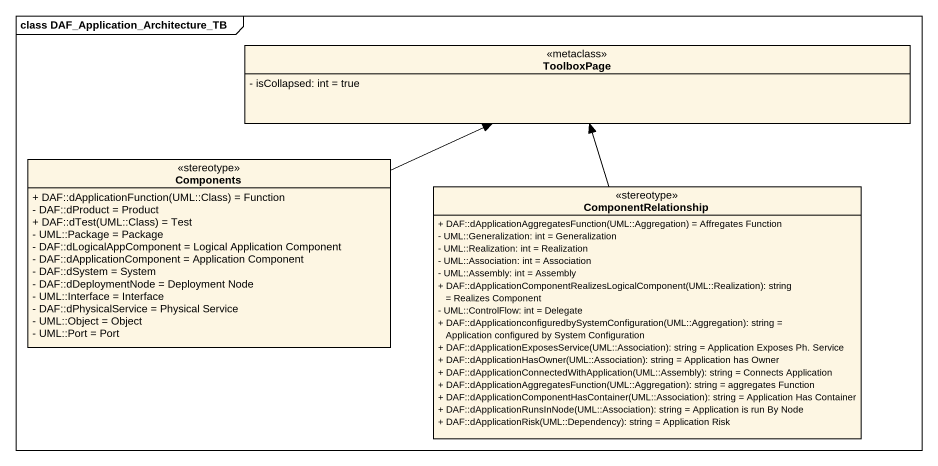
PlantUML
@startuml
mainframe class DAF_Application_Architecture_TB
hide circle
hide empty members
skinparam classAttributeIconSize 0
class ToolboxPage <<metaclass>> {
  - isCollapsed: int = true
}
class Components <<stereotype>> {
  {field} + DAF::dApplicationFunction(UML::Class) = Function
  - DAF::dProduct = Product
  {field} + DAF::dTest(UML::Class) = Test
  - UML::Package = Package
  - DAF::dLogicalAppComponent = Logical Application Component
  - DAF::dApplicationComponent = Application Component
  - DAF::dSystem = System
  - DAF::dDeploymentNode = Deployment Node
  - UML::Interface = Interface
  - DAF::dPhysicalService = Physical Service
  - UML::Object = Object
  - UML::Port = Port
}
class ComponentRelationship <<stereotype>> {
  {field} + DAF::dApplicationAggregatesFunction(UML::Aggregation) = Affregates Function
  - UML::Generalization: int = Generalization
  - UML::Realization: int = Realization
  - UML::Association: int = Association
  - UML::Assembly: int = Assembly
  {field} + DAF::dApplicationComponentRealizesLogicalComponent(UML::Realization): string = Realizes Component
  - UML::ControlFlow: int = Delegate
  {field} + DAF::dApplicationconfiguredbySystemConfiguration(UML::Aggregation): string = Application configured by System Configuration
  {field} + DAF::dApplicationExposesService(UML::Association): string = Application Exposes Ph. Service
  {field} + DAF::dApplicationHasOwner(UML::Association): string = Application has Owner
  {field} + DAF::dApplicationConnectedWithApplication(UML::Assembly): string = Connects Application
  {field} + DAF::dApplicationAggregatesFunction(UML::Aggregation): string = aggregates Function
  {field} + DAF::dApplicationComponentHasContainer(UML::Association): string = Application Has Container
  {field} + DAF::dApplicationRunsInNode(UML::Association): string = Application is run By Node
  {field} + DAF::dApplicationRisk(UML::Dependency): string = Application Risk
}
Components -right-> ToolboxPage
ComponentRelationship -up-> ToolboxPage
@enduml
